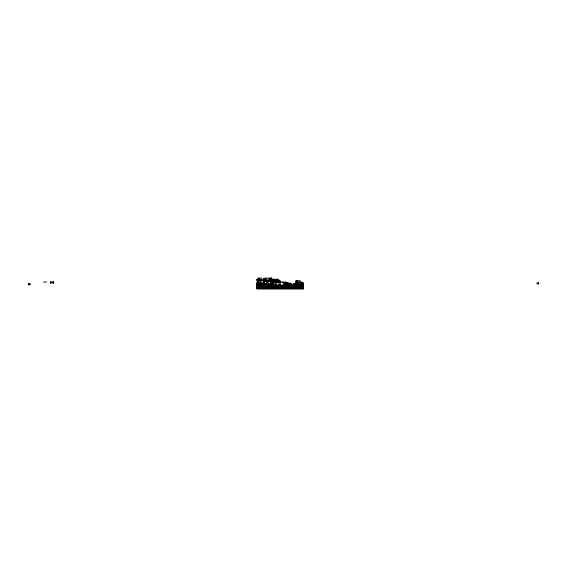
<?xml version="1.0" encoding="UTF-8"?>
<svg xmlns="http://www.w3.org/2000/svg" width="567" height="567" viewBox="0 0 567 567"><rect width="100%" height="100%" fill="white"/><g stroke="black" fill="none" stroke-linecap="round" stroke-linejoin="round"><path stroke-width="0.85" d="M272.068 278.078L265.434 278.078L265.434 280.58M278.532 279.262L270.806 279.226L270.806 281.083M260.062 279.354L257.064 279.354L257.064 288.922L303.508 288.922L303.508 282.883L300.51 282.883L300.51 284.627M257.064 279.517L257.723 279.517M257.064 279.566L258.361 279.566M257.064 279.793L261.869 279.864M260.905 279.956L261.621 279.956M261.515 280.006L264.201 280.006M265.902 280.027L269.29 280.027M258.354 280.169L263.286 280.119L263.286 283.351M270.806 280.155L279.439 280.155L279.439 281.083M263.258 280.332L270.906 280.261M257.064 280.374L260.331 280.374L260.331 282.883M263.116 280.608L265.072 280.608M262.727 280.863L265.476 280.863M265.009 281.026L267.893 281.026L267.865 283.812M279.063 281.026L280.296 281.026M263.754 281.14L267.766 281.14M270.494 281.083L280.063 281.083L280.063 282.012M267.971 281.282L270.891 281.282M268.63 281.629L267.454 281.629L267.454 283.394M277.426 281.586L273.067 281.586L273.159 284.28M270.494 282.012L285.874 282.012L285.874 282.94M280.452 282.168L276.278 282.168L276.278 285.208M302.119 282.168L298.774 282.168L298.745 285.662M279.12 282.465L280.715 282.465M282.316 282.465L285.073 282.465L285.102 286.137M285.371 282.444L288.086 282.444L288.086 284.514M257.064 282.883L261.103 283.117M273.663 282.94L270.778 282.883L270.764 284.046M284.705 282.94L286.2 282.94L286.2 283.869L286.137 282.444M257.064 283.117L261.422 283.117M262.039 283.117L263.549 283.117M270.813 283.117L273.882 283.117M288.752 283.259L291.055 283.259L291.055 285.414M257.064 283.351L264.548 283.351M287.88 283.422L290.878 283.394M257.064 283.578L268.574 283.642M296.364 283.606L293.706 283.606L293.706 284.988M284.669 283.72L286.675 283.72M257.064 283.812L272.096 283.869M286.576 283.791L288.83 283.791M257.064 284.046L274.626 284.28M288.95 284.046L286.108 284.046L286.087 286.137M303.508 284.159L301.828 284.159L301.828 286.37M257.064 284.28L275.69 284.514M295.237 284.251L298.993 284.251L298.972 286.37M302.955 284.28L299.893 284.28L299.893 285.669M257.064 284.514L276.873 284.514M299 284.606L292.14 284.606L292.175 286.37M257.064 284.74L276.873 284.74M257.064 284.974L276.313 284.974M278.943 284.974L280.452 284.974M301.857 284.974L299.376 284.974L299.397 286.37M302.941 284.974L303.508 284.974M257.064 285.208L280.452 285.208M281.756 285.208L283.16 285.208M290.375 285.208L292.09 285.208M302.034 285.208L301.091 285.208L301.091 286.37M302.998 285.208L303.508 285.208M257.064 285.442L283.833 285.442L283.89 285.903M290.368 285.442L292.437 285.442M291.006 285.612L292.515 285.612M257.064 285.669L285.435 285.903M289.361 285.669L292.515 285.669M257.064 285.903L286.675 285.903M291.006 285.874L292.515 285.903M284.747 285.959L286.604 285.959M291.183 285.959L292.515 285.959M257.064 286.137L297.469 286.37M299.801 286.137L298.54 286.137L298.54 286.597M302.941 286.137L303.508 286.137M285.959 286.193L299.688 286.193M257.064 286.37L303.508 286.37M296.385 286.427L298.54 286.427M299.107 286.427L300.914 286.427M302.743 286.427L303.508 286.427M257.064 286.597L303.508 286.597M257.064 286.831L303.508 286.831M257.064 287.065L303.508 287.065M257.064 287.299L303.508 287.299M257.064 287.533L303.508 287.533M257.064 287.76L303.508 287.76M257.064 287.993L303.508 287.993M257.064 288.227L303.508 288.227M257.064 288.461L303.508 288.461M257.064 288.688L303.508 288.688M538.352 282.94L538.352 283.869M303.317 285.208L303.317 286.37M303.239 284.974L303.26 286.37M303.097 284.159L303.168 286.37M302.821 282.883L302.821 284.627M301.672 282.883L301.672 284.627M301.623 285.208L301.623 286.37M300.815 284.974L300.815 286.37M300.191 282.387L300.191 280.793L295.825 280.793L295.825 283.982M300 282.168L300.078 286.37M299.645 284.974L299.688 286.597M299.454 284.974L299.454 286.37M299.185 286.37L299.185 284.974L296.683 284.974L296.683 286.37M299.107 286.137L299.107 286.597M298.823 284.606L298.922 286.37M297.824 280.793L297.824 283.982M297.647 280.793L297.647 283.982M297.583 280.793L297.583 283.982M297.314 280.793L297.314 283.982M297.158 286.193L297.158 286.597M296.768 280.793L296.768 283.982M296.598 280.793L296.598 283.982M296.35 280.793L296.35 283.982M296.428 284.606L296.385 286.597M296.229 280.793L296.229 283.982M295.69 283.606L295.69 284.988M295.407 284.606L295.4 286.37L295.386 283.606M295.095 283.606L295.095 284.988M294.79 284.606L294.748 286.37M293.961 283.606L293.961 284.988M291.885 285.208L291.885 286.37M291.778 285.612L291.821 286.37M291.587 285.669L291.558 286.137M291.466 285.669L291.466 286.37M291.225 285.669L291.183 286.137M291.027 285.669L291.027 286.37M290.828 283.259L290.878 286.37M290.765 285.669L290.765 286.37M290.013 285.669L290.013 286.37M289.772 286.137L289.772 284.301L287.044 284.301L287.037 286.37M288.823 284.301L288.823 286.137M288.518 284.301L288.518 286.137M287.632 282.444L287.632 284.514M287.327 284.301L287.327 286.137M287.15 282.444L287.15 284.514M287.001 284.046L287.001 286.137M286.753 282.444L286.753 284.514M286.604 285.903L286.604 286.37M284.847 285.669L284.762 286.137L284.712 282.465M283.968 285.669L283.968 286.137M283.585 285.669L283.585 284.514L283.266 285.669M283.38 284.514L283.38 285.669M283.124 282.068L283.124 285.442M280.176 282.068L280.176 285.442M278.9 282.012L278.943 285.208M277.986 281.083L277.986 282.068M277.369 280.155L277.369 281.083M277.27 279.226L277.27 280.155M276.299 281.083L276.299 282.012M275.675 280.155L275.675 281.083M275.307 281.586L275.307 284.974M274.222 281.083L274.222 282.012M273.599 280.155L273.599 281.083M273.301 283.117L273.301 284.514M272.996 282.883L273.003 284.514M272.734 283.117L272.734 284.514M272.472 282.883L272.507 284.514M272.16 283.117L272.16 284.514M272.103 282.883L272.096 284.28M271.742 279.226L271.742 280.155M271.685 282.883L271.685 284.046M271.232 278.078L271.232 280.58M271.125 282.883L271.125 284.046M270.927 278.078L270.842 284.046M270.622 281.282L270.622 283.812M269.275 278.078L269.275 280.58M268.935 280.261L268.935 281.856M267.865 281.026L267.766 283.578M267.603 281.026L267.518 282.423M267.348 281.026L267.348 282.423M266.795 280.332L266.795 281.721M266.447 281.14L266.447 283.578M265.923 278.078L265.923 280.58M265.08 280.119L265.08 278.425L263.513 278.425L263.513 280.119M264.548 281.14L264.548 283.578M263.953 278.425L263.953 280.119M263.825 280.863L263.754 283.578M263.655 278.425L263.655 280.119M261.649 280.403L261.649 278.078L257.9 278.078L257.9 279.63M260.777 280.169L260.777 283.117M260.7 280.119L260.7 283.351M259.19 278.078L259.19 279.63M258.828 280.374L258.828 282.883M258.623 280.374L258.623 282.883M257.85 280.374L257.85 282.883M257.666 280.374L257.666 282.883M53.504 282.012L53.504 282.94M53.355 282.012L53.355 282.94M53.206 282.012L53.206 282.94M50.732 282.012L50.732 282.94M50.583 282.012L50.583 282.94M46.614 282.061L43.503 282.061M29.732 283.869L29.732 284.797M28.648 283.869L28.648 284.797M53.652 282.012L50.435 282.012L50.435 282.94L53.652 282.94L53.652 282.012M538.65 282.94L536.97 282.94L536.97 283.869L538.65 283.869L538.65 282.94M30.03 283.869L28.35 283.869L28.35 284.797L30.03 284.797L30.03 283.869"/></g></svg>
